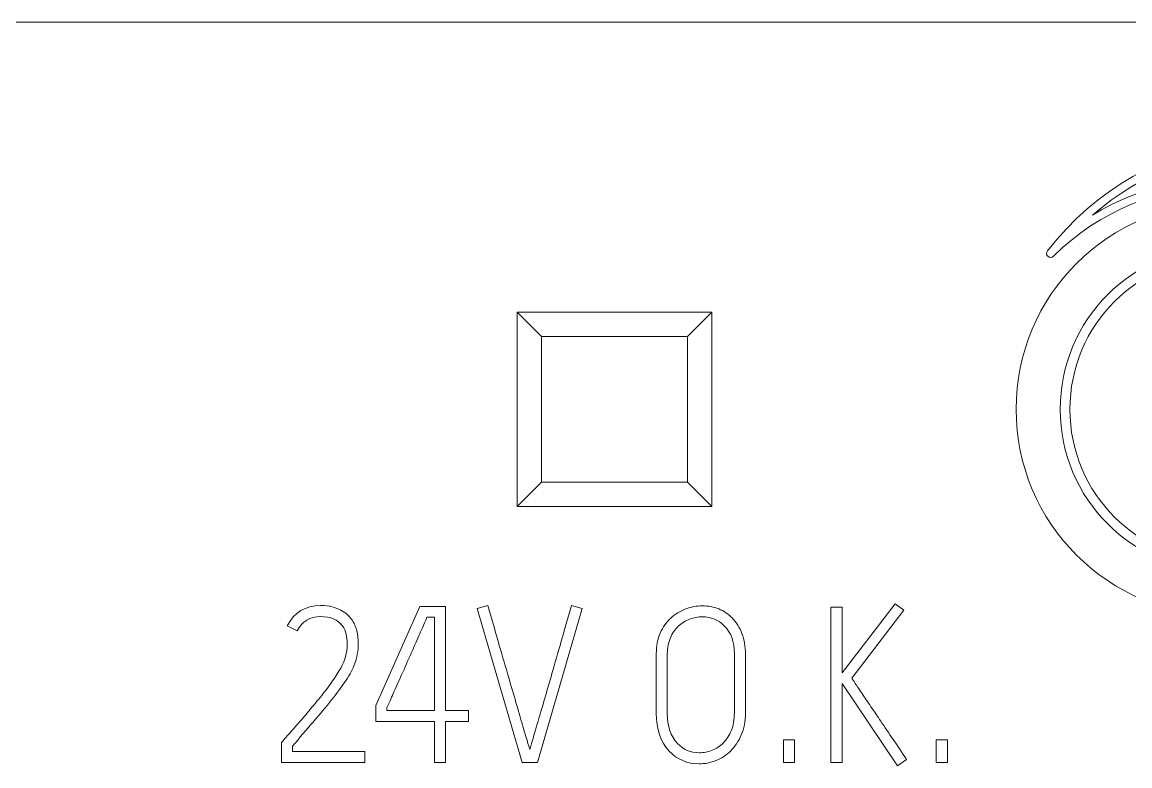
# Model space of a CAD drawing. Header units: millimetres. Extents: x -5035 to 14510, y -7775 to 12.
# Drawn here: x 1474.62 to 1488.29, y -1910.86 to -1901.68 of the extents above; entities that cross this region are included whole.
import ezdxf

# ---------------------------------------------------------------- set-up
doc = ezdxf.new("R2010")
doc.units = ezdxf.units.MM
doc.layers.add('eProC - L2', color=41, linetype='Continuous', lineweight=20)

msp = doc.modelspace()

# ---------------------------------------------------------------- linework, layer by layer
at = {"layer": 'eProC - L2', "linetype": 'Continuous'}
for p, q in [((1491.086, -1901.68), (1442.123, -1901.68)), ((1480.731, -1905.257), (1480.731, -1907.657)), ((1483.131, -1905.257), (1480.731, -1905.257)), ((1481.031, -1905.557), (1480.731, -1905.257)), ((1482.831, -1905.557), (1483.131, -1905.257)), ((1483.131, -1907.657), (1483.131, -1905.257)), ((1481.031, -1905.557), (1481.031, -1907.357)), ((1482.831, -1905.557), (1481.031, -1905.557)), ((1482.831, -1907.357), (1482.831, -1905.557)), ((1481.031, -1907.357), (1480.731, -1907.657)), ((1481.031, -1907.357), (1482.831, -1907.357)), ((1482.831, -1907.357), (1483.131, -1907.657)), ((1480.731, -1907.657), (1483.131, -1907.657)), ((1484.739, -1909.709), (1485.394, -1908.857)), ((1485.394, -1908.857), (1485.5, -1908.937)), ((1478.989, -1910.111), (1479.529, -1908.891)), ((1479.529, -1908.891), (1479.848, -1908.891)), ((1479.848, -1908.891), (1479.848, -1910.172)), ((1480.237, -1908.915), (1480.368, -1908.878)), ((1480.794, -1910.816), (1480.237, -1908.915)), ((1481.533, -1908.915), (1480.981, -1910.816)), ((1481.402, -1908.878), (1481.533, -1908.915)), ((1484.602, -1908.897), (1484.739, -1908.897)), ((1484.602, -1910.816), (1484.602, -1908.897)), ((1484.739, -1908.897), (1484.739, -1909.709)), ((1485.5, -1908.937), (1484.859, -1909.775)), ((1478.016, -1909.191), (1477.895, -1909.13)), ((1479.711, -1909.024), (1479.618, -1909.024)), ((1479.711, -1910.172), (1479.711, -1909.024)), ((1485.423, -1910.857), (1484.739, -1909.841)), ((1484.739, -1909.841), (1484.739, -1910.816)), ((1478.989, -1910.309), (1478.989, -1910.111)), ((1479.123, -1910.137), (1479.123, -1910.172)), ((1479.123, -1910.172), (1479.711, -1910.172)), ((1479.848, -1910.172), (1480.132, -1910.172)), ((1480.132, -1910.172), (1480.132, -1910.309)), ((1479.711, -1910.309), (1478.989, -1910.309)), ((1479.711, -1910.816), (1479.711, -1910.309)), ((1480.132, -1910.309), (1479.848, -1910.309)), ((1479.848, -1910.309), (1479.848, -1910.816)), ((1477.824, -1910.816), (1477.824, -1910.571)), ((1477.958, -1910.615), (1477.958, -1910.679)), ((1484.016, -1910.536), (1484.153, -1910.536)), ((1484.016, -1910.816), (1484.016, -1910.536)), ((1484.153, -1910.536), (1484.153, -1910.816)), ((1485.902, -1910.536), (1486.038, -1910.536)), ((1485.902, -1910.816), (1485.902, -1910.536)), ((1486.038, -1910.536), (1486.038, -1910.816)), ((1477.958, -1910.679), (1478.851, -1910.679)), ((1478.851, -1910.679), (1478.851, -1910.816)), ((1485.536, -1910.779), (1485.423, -1910.857)), ((1478.851, -1910.816), (1477.824, -1910.816)), ((1479.848, -1910.816), (1479.711, -1910.816)), ((1480.981, -1910.816), (1480.794, -1910.816)), ((1484.153, -1910.816), (1484.016, -1910.816)), ((1484.739, -1910.816), (1484.602, -1910.816)), ((1486.038, -1910.816), (1485.902, -1910.816))]:
    msp.add_line(p, q, dxfattribs=at)
for centre, radius in [((1489.431, -1906.457), 2.545), ((1489.431, -1906.457), 2.001), ((1489.432, -1906.457), 1.882)]:
    msp.add_circle(centre, radius, dxfattribs=at)
for centre, radius, start, end in [((1490.151, -1906.746), 3.65, 55.0958, 142.0554), ((1490.151, -1906.746), 3.55, 55.0958, 130.8941), ((1489.431, -1906.657), 3.05, 45.9393, 121.7327), ((1489.431, -1906.657), 2.95, 45.9393, 134.9308), ((1487.312, -1904.532), 0.0502, 142.0554, 314.9308)]:
    msp.add_arc(centre, radius, start, end, dxfattribs=at)
for points, knots in [([(1477.895, -1909.13), (1477.979, -1908.962), (1478.117, -1908.878), (1478.358, -1908.878), (1478.406, -1908.883), (1478.447, -1908.895), (1478.487, -1908.906), (1478.523, -1908.919), (1478.555, -1908.934), (1478.587, -1908.95), (1478.612, -1908.968), (1478.655, -1909.009), (1478.673, -1909.029), (1478.687, -1909.048), (1478.718, -1909.091), (1478.739, -1909.139), (1478.765, -1909.24), (1478.771, -1909.291), (1478.771, -1909.389), (1478.767, -1909.435), (1478.758, -1909.479), (1478.749, -1909.523), (1478.739, -1909.564), (1478.725, -1909.601), (1478.703, -1909.659), (1478.668, -1909.727), (1478.62, -1909.801), (1478.571, -1909.875), (1478.51, -1909.954), (1478.442, -1910.041), (1478.373, -1910.128), (1478.296, -1910.219), (1478.131, -1910.412), (1478.045, -1910.512), (1477.958, -1910.615)], [0, 0, 0, 0, 0.181934, 0.181934, 0.233563, 0.233563, 0.233563, 0.274738, 0.274738, 0.274738, 0.306301, 0.306301, 0.337863, 0.337863, 0.337863, 0.392687, 0.392687, 0.447512, 0.447512, 0.498224, 0.498224, 0.498224, 0.543482, 0.543482, 0.543482, 0.624353, 0.624353, 0.624353, 0.731295, 0.731295, 0.731295, 0.865648, 0.865648, 1, 1, 1, 1]), ([(1480.368, -1908.878), (1480.457, -1909.186), (1480.538, -1909.465), (1480.611, -1909.717), (1480.642, -1909.824), (1480.674, -1909.929), (1480.705, -1910.034), (1480.735, -1910.139), (1480.763, -1910.235), (1480.787, -1910.32), (1480.812, -1910.407), (1480.834, -1910.48), (1480.852, -1910.541), (1480.87, -1910.601), (1480.881, -1910.639), (1480.887, -1910.656)], [0, 0, 0, 0, 0.471479, 0.471479, 0.471479, 0.650388, 0.650388, 0.650388, 0.811098, 0.811098, 0.811098, 0.935522, 0.935522, 0.935522, 1, 1, 1, 1]), ([(1480.887, -1910.656), (1480.892, -1910.639), (1480.903, -1910.601), (1480.92, -1910.541), (1480.937, -1910.48), (1480.959, -1910.407), (1480.984, -1910.32), (1481.009, -1910.235), (1481.038, -1910.139), (1481.068, -1910.034), (1481.099, -1909.929), (1481.129, -1909.823), (1481.16, -1909.717), (1481.232, -1909.465), (1481.312, -1909.186), (1481.402, -1908.878)], [0, 0, 0, 0, 0.064311, 0.064311, 0.064311, 0.188783, 0.188783, 0.188783, 0.349746, 0.349746, 0.349746, 0.528339, 0.528339, 0.528339, 1, 1, 1, 1]), ([(1482.447, -1909.474), (1482.447, -1909.377), (1482.463, -1909.294), (1482.496, -1909.219), (1482.529, -1909.145), (1482.573, -1909.084), (1482.627, -1909.033), (1482.681, -1908.984), (1482.743, -1908.947), (1482.81, -1908.92), (1482.877, -1908.894), (1482.946, -1908.882), (1483.087, -1908.882), (1483.155, -1908.895), (1483.217, -1908.92), (1483.281, -1908.946), (1483.335, -1908.982), (1483.382, -1909.031), (1483.435, -1909.085), (1483.476, -1909.149), (1483.504, -1909.225), (1483.532, -1909.301), (1483.547, -1909.383), (1483.547, -1909.474), (1483.547, -1909.718), (1483.547, -1909.963), (1483.547, -1910.207), (1483.547, -1910.309), (1483.531, -1910.399), (1483.496, -1910.475), (1483.462, -1910.553), (1483.419, -1910.619), (1483.312, -1910.726), (1483.251, -1910.765), (1483.114, -1910.818), (1483.045, -1910.832), (1482.829, -1910.832), (1482.706, -1910.779), (1482.607, -1910.675), (1482.499, -1910.561), (1482.447, -1910.403), (1482.447, -1910.207), (1482.447, -1909.963), (1482.447, -1909.718), (1482.447, -1909.474)], [0, 0, 0, 0, 0.05099, 0.05099, 0.05099, 0.095476, 0.095476, 0.095476, 0.13757, 0.13757, 0.13757, 0.177699, 0.177699, 0.218557, 0.218557, 0.218557, 0.25751, 0.25751, 0.25751, 0.302502, 0.302502, 0.302502, 0.351962, 0.351962, 0.351962, 0.494591, 0.494591, 0.494591, 0.548073, 0.548073, 0.548073, 0.589458, 0.589458, 0.630843, 0.630843, 0.672227, 0.672227, 0.758759, 0.758759, 0.758759, 0.857304, 0.857304, 0.857304, 1, 1, 1, 1]), ([(1477.824, -1910.571), (1477.829, -1910.564), (1477.834, -1910.558), (1477.84, -1910.552), (1477.872, -1910.511), (1477.913, -1910.466), (1478.007, -1910.36), (1478.056, -1910.304), (1478.157, -1910.184), (1478.208, -1910.122), (1478.261, -1910.06), (1478.315, -1909.997), (1478.362, -1909.934), (1478.406, -1909.874), (1478.451, -1909.814), (1478.49, -1909.756), (1478.524, -1909.702), (1478.558, -1909.648), (1478.582, -1909.6), (1478.597, -1909.559), (1478.608, -1909.529), (1478.616, -1909.496), (1478.624, -1909.458), (1478.631, -1909.421), (1478.634, -1909.383), (1478.634, -1909.304), (1478.63, -1909.266), (1478.621, -1909.23), (1478.612, -1909.193), (1478.597, -1909.16), (1478.575, -1909.13), (1478.521, -1909.053), (1478.429, -1909.015), (1478.305, -1909.014), (1478.174, -1909.013), (1478.077, -1909.074), (1478.016, -1909.191)], [0, 0, 0, 0, 0.010227, 0.010227, 0.010227, 0.100721, 0.100721, 0.191215, 0.191215, 0.281709, 0.281709, 0.281709, 0.380347, 0.380347, 0.380347, 0.468086, 0.468086, 0.468086, 0.535103, 0.535103, 0.535103, 0.579185, 0.579185, 0.579185, 0.627177, 0.627177, 0.675168, 0.675168, 0.675168, 0.721661, 0.721661, 0.721661, 0.849942, 0.849942, 0.849942, 1, 1, 1, 1]), ([(1479.618, -1909.024), (1479.612, -1909.037), (1479.597, -1909.073), (1479.571, -1909.131), (1479.545, -1909.191), (1479.514, -1909.259), (1479.443, -1909.422), (1479.405, -1909.508), (1479.324, -1909.691), (1479.286, -1909.776), (1479.25, -1909.854), (1479.214, -1909.932), (1479.186, -1909.999), (1479.138, -1910.106), (1479.125, -1910.134), (1479.123, -1910.137)], [0, 0, 0, 0, 0.095724, 0.095724, 0.095724, 0.312188, 0.312188, 0.528651, 0.528651, 0.745115, 0.745115, 0.745115, 0.872557, 0.872557, 1, 1, 1, 1]), ([(1482.709, -1910.581), (1482.781, -1910.656), (1482.869, -1910.695), (1483.03, -1910.695), (1483.084, -1910.685), (1483.188, -1910.644), (1483.235, -1910.614), (1483.316, -1910.53), (1483.348, -1910.479), (1483.399, -1910.357), (1483.41, -1910.287), (1483.41, -1910.207), (1483.41, -1909.963), (1483.41, -1909.718), (1483.41, -1909.474), (1483.41, -1909.323), (1483.368, -1909.207), (1483.286, -1909.127), (1483.212, -1909.056), (1483.123, -1909.018), (1482.964, -1909.018), (1482.911, -1909.028), (1482.859, -1909.047), (1482.806, -1909.066), (1482.759, -1909.095), (1482.719, -1909.134), (1482.678, -1909.172), (1482.645, -1909.22), (1482.621, -1909.277), (1482.597, -1909.335), (1482.583, -1909.399), (1482.583, -1909.474), (1482.583, -1909.718), (1482.583, -1909.963), (1482.583, -1910.207), (1482.583, -1910.37), (1482.625, -1910.493), (1482.709, -1910.581)], [0, 0, 0, 0, 0.080879, 0.080879, 0.120842, 0.120842, 0.160806, 0.160806, 0.200769, 0.200769, 0.240733, 0.240733, 0.240733, 0.411917, 0.411917, 0.411917, 0.500404, 0.500404, 0.500404, 0.571662, 0.571662, 0.60772, 0.60772, 0.60772, 0.646355, 0.646355, 0.646355, 0.687231, 0.687231, 0.687231, 0.734419, 0.734419, 0.734419, 0.905608, 0.905608, 0.905608, 1, 1, 1, 1]), ([(1484.859, -1909.775), (1484.865, -1909.784), (1484.879, -1909.806), (1484.902, -1909.84), (1484.924, -1909.873), (1484.953, -1909.915), (1484.986, -1909.965), (1485.019, -1910.015), (1485.056, -1910.069), (1485.096, -1910.127), (1485.137, -1910.186), (1485.176, -1910.247), (1485.217, -1910.306), (1485.314, -1910.449), (1485.42, -1910.606), (1485.536, -1910.779)], [0, 0, 0, 0, 0.064319, 0.064319, 0.064319, 0.188299, 0.188299, 0.188299, 0.350702, 0.350702, 0.350702, 0.529107, 0.529107, 0.529107, 1, 1, 1, 1])]:
    msp.add_open_spline(points, degree=3, knots=knots, dxfattribs=at)

doc.saveas('drawing.dxf')
